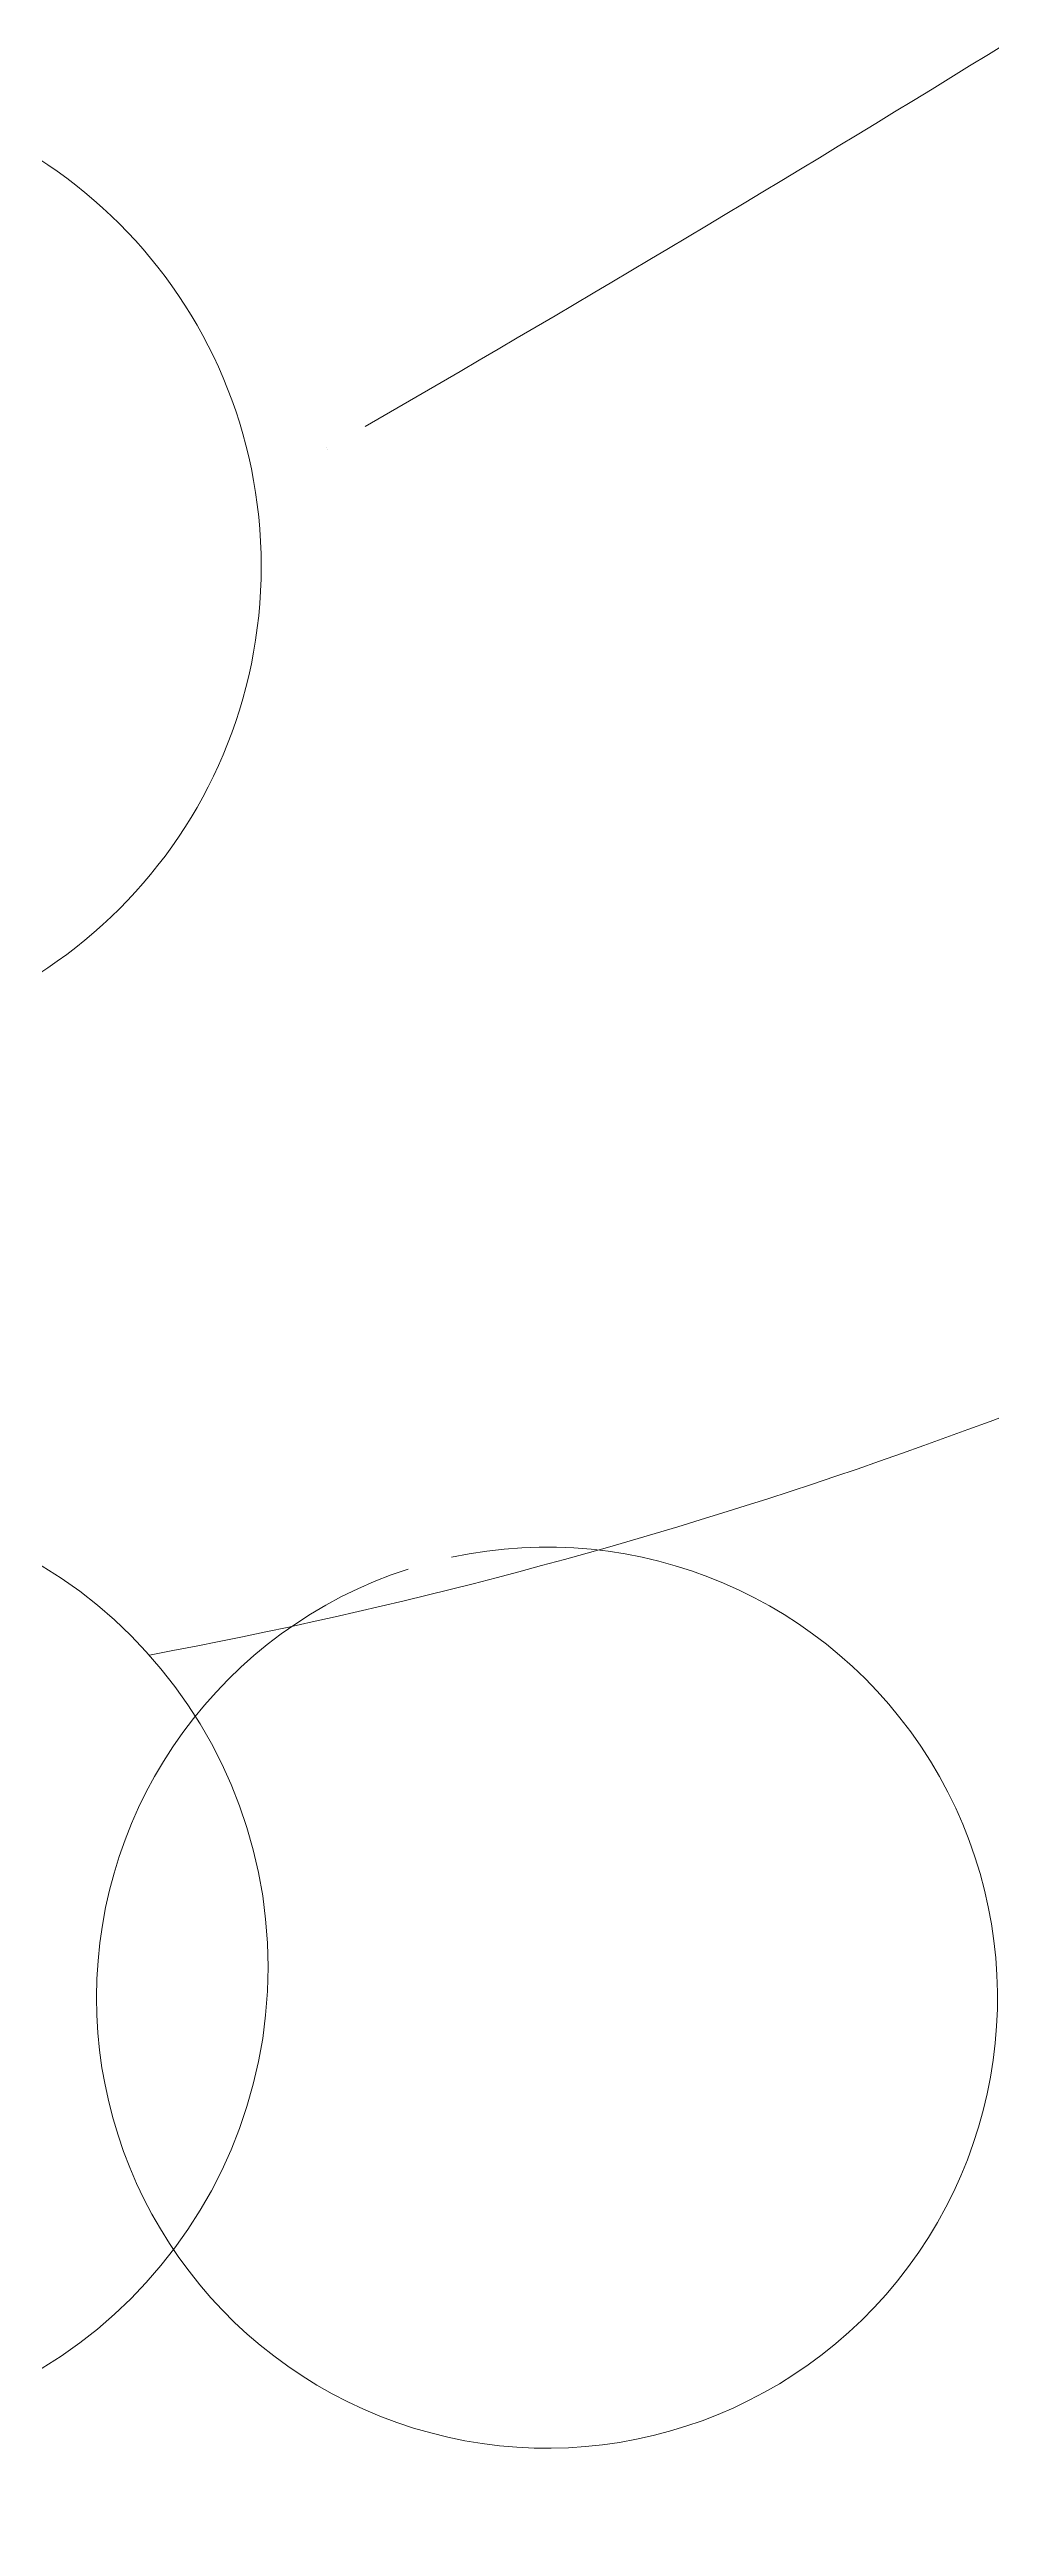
# Model space of a CAD drawing. Header units: millimetres. Extents: x 5357 to 201988, y -16345 to 109895.
# Drawn here: x 60553.7 to 60588.7, y 51679.5 to 51771.5 of the extents above; entities that cross this region are included whole.
import ezdxf

# ---------------------------------------------------------------- set-up
doc = ezdxf.new("R2010")
doc.units = ezdxf.units.MM
for name, color, linetype, lineweight in [('G-IMPT', 8, 'Continuous', 9), ('G-IMPT-4', 7, 'Continuous', 9), ('L-PLNT', 71, 'Continuous', 9)]:
    doc.layers.add(name, color=color, linetype=linetype, lineweight=lineweight)
doc.styles.add('Arial_1', font='arial_0.ttf', dxfattribs={"height": 0.0225})

# ---------------------------------------------------------------- blocks, each defined once
blk = doc.blocks.new('CAY DUA VAN PHAT - CAY DUA VAN PHAT_dwg-V816-TKCS_MB SÂN ĐƯỜNG NỘI BỘ')
at = {"layer": 'G-IMPT'}
for centre, radius in [((592.84, 638.98), 35.99), ((696.93, 637.33), 34.85)]:
    blk.add_circle(centre, radius, dxfattribs=at)
for centre, radius, start, end in [((1139.97, -402.53), 1267.2, 115.21824, 137.85612), ((1382.22, 1223.79), 834.25, 217.05305, 255.81229), ((17875.27, -28108.81), 33583.9, 121.033453, 121.755144), ((699.2, 581.75), 33.48, 167.7794, 90.063), ((699.2, 581.75), 33.48, 90.063, 162.063), ((308.23, 679.24), 371.77, 314.9337, 349.47), ((-1078.81, 1555.76), 1918.95, 323.71811, 329.96485)]:
    blk.add_arc(centre, radius, start, end, dxfattribs=at)
at = {"layer": 'G-IMPT-4', "char_height": 0.0225, "attachment_point": 1, "rotation": 180, "line_spacing_factor": 0.941778, "style": 'Arial_1'}
for s, insert, width in [('KTS.Vo nguyen Loc', (584.27, 598.11), 0.3336), ('10 - 8 - 1998', (584.17, 598.07), 0.2132)]:
    blk.add_mtext(s, dxfattribs=dict(at, insert=insert, width=width))
blk = doc.blocks.new('CAY DUA VAN PHAT - CAY DUA VAN PHAT-V817-TKCS_MB SÂN ĐƯỜNG NỘI BỘ')
at = {"extrusion": (0, 0, -1), "xscale": 0.5, "yscale": 0.5, "zscale": -0.5, "rotation": 180}
blk.add_blockref('CAY DUA VAN PHAT - CAY DUA VAN PHAT_dwg-V816-TKCS_MB SÂN ĐƯỜNG NỘI BỘ', (151.823, 370.518), dxfattribs=at)

msp = doc.modelspace()

# ---------------------------------------------------------------- block references
at = {"layer": 'L-PLNT', "rotation": 270.0000000000003}
msp.add_blockref('CAY DUA VAN PHAT - CAY DUA VAN PHAT-V817-TKCS_MB SÂN ĐƯỜNG NỘI BỘ', (60492.564, 51896.936), dxfattribs=at)

doc.saveas('drawing.dxf')
